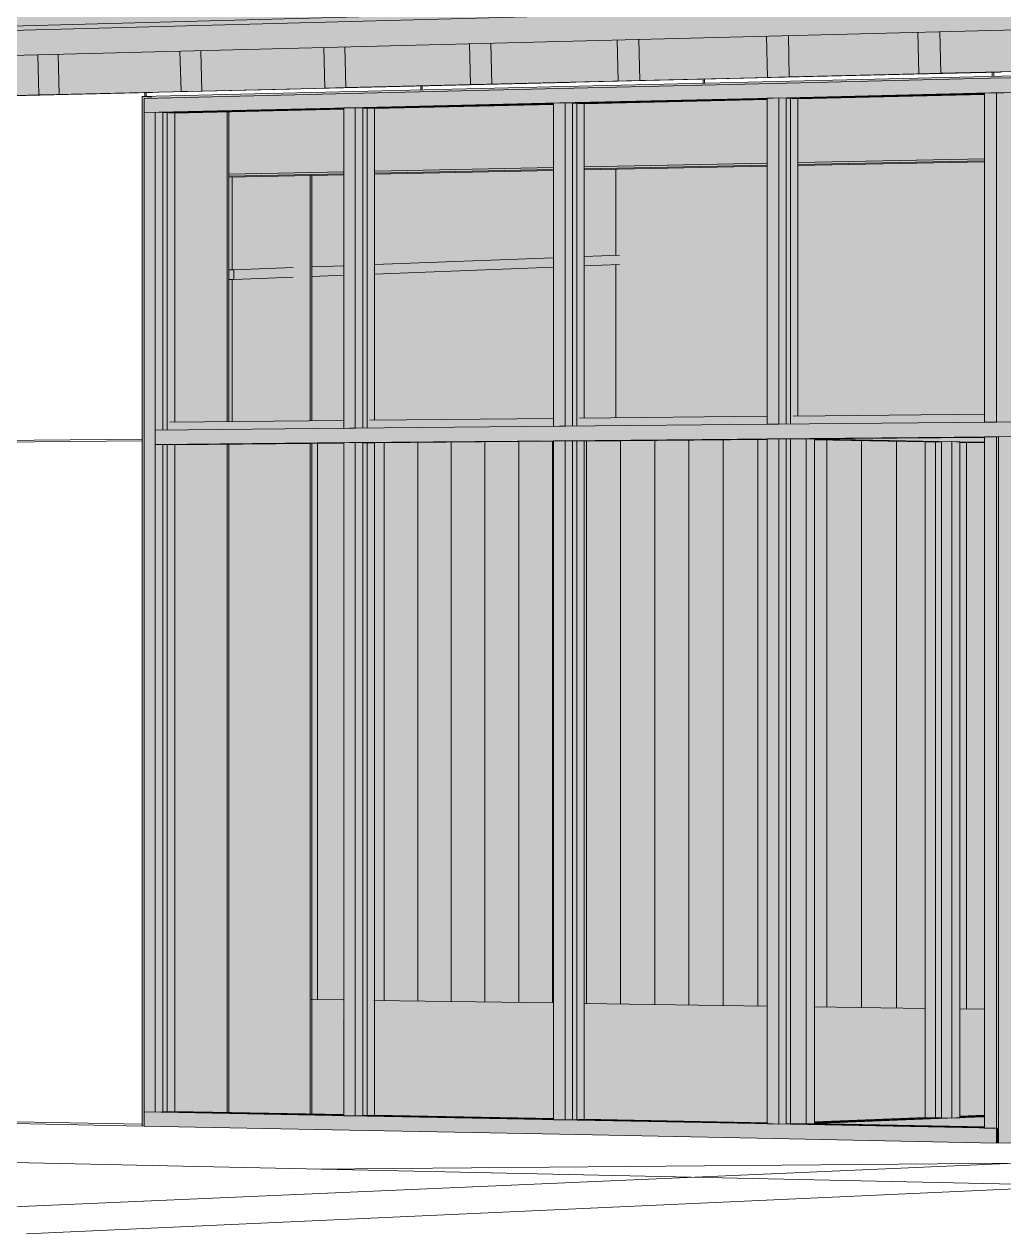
# Model space of a CAD drawing. Header units: inches. Extents: x 30681 to 92461, y -36095 to 66.
# Drawn here: x 92446.5164 to 92446.5858, y 65.9592 to 66.0449 of the extents above; entities that cross this region are included whole.
import ezdxf

# ---------------------------------------------------------------- set-up
doc = ezdxf.new("R2010")
doc.units = ezdxf.units.IN
doc.header["$MEASUREMENT"] = 0
for name, color, linetype, lineweight in [('A-CLNG', 13, 'Continuous', 13), ('A-DOOR', 31, 'Continuous', 13), ('A-FLOR-OTLN', 90, 'Continuous', 9), ('A-GLAZ-CURT', 52, 'Continuous', 9), ('A-GLAZ-CWMG', 51, 'Continuous', 9), ('A-ROOF', 132, 'Continuous', 13), ('A-ROOF-OTLN', 132, 'Continuous', 9), ('A-WALL-PATT', 111, 'Continuous', 13), ('Conc', 7, 'Continuous', 9), ('I-WALL', 2, 'Continuous', 13), ('L-SITE-WALL', 31, 'Continuous', 13), ('PAINT', 190, 'Continuous', 9), ('S-BEAM', 12, 'Continuous', 9), ('S-COLS', 52, 'Continuous', 9)]:
    doc.layers.add(name, color=color, linetype=linetype, lineweight=lineweight)

# ---------------------------------------------------------------- blocks, each defined once
blk = doc.blocks.new('FP_43-Looking North East Copy 1')
at = {"layer": 'A-WALL-PATT', "lineweight": 9}
for p, q in [((31213.795853, 66.041161), (31213.795853, 66.041457)), ((31213.79596, 66.041164), (31213.79596, 66.041459)), ((31213.755377, 66.040196), (31213.755377, 66.040485)), ((31213.75548, 66.040199), (31213.75548, 66.040487)), ((31213.775375, 66.040673), (31213.775375, 66.040965)), ((31213.77548, 66.040675), (31213.77548, 66.040968)), ((31213.735843, 66.039731), (31213.735843, 66.040016)), ((31213.735943, 66.039733), (31213.735943, 66.040018)), ((31213.735643, 66.015463), (31213.716854, 66.015289)), ((31213.735643, 66.015337), (31213.716854, 66.015164)), ((31213.716854, 65.96731), (31213.735643, 65.966937))]:
    blk.add_line(p, q, dxfattribs=at)
blk = doc.blocks.new('FP_62-Looking North East Copy 1')
at = {"layer": 'A-WALL-PATT', "lineweight": 9}
for p, q in [((31213.748069, 65.975767), (31213.748069, 66.015183)), ((31213.752791, 65.975699), (31213.752791, 66.015226)), ((31213.755162, 65.975664), (31213.755162, 66.015247)), ((31213.757539, 65.97563), (31213.757539, 66.015268)), ((31213.759924, 65.975596), (31213.759924, 66.01529)), ((31213.762315, 65.975561), (31213.762315, 66.015312)), ((31213.764713, 65.975526), (31213.764713, 66.015333)), ((31213.767117, 65.975492), (31213.767117, 66.015355)), ((31213.769529, 65.975457), (31213.769529, 66.015377)), ((31213.771947, 65.975422), (31213.771947, 66.015399)), ((31213.774373, 65.975387), (31213.774373, 66.015421)), ((31213.776805, 65.975352), (31213.776805, 66.015443)), ((31213.779244, 65.975317), (31213.779244, 66.015465)), ((31213.784143, 65.975246), (31213.784143, 66.015423)), ((31213.786604, 65.97521), (31213.786604, 66.015378)), ((31213.789071, 65.975175), (31213.789071, 66.015332)), ((31213.794027, 65.975103), (31213.794027, 66.015241))]:
    blk.add_line(p, q, dxfattribs=at)

msp = doc.modelspace()

# ---------------------------------------------------------------- hatches: boundary and pattern name
at = {"layer": 'A-CLNG'}
h = msp.add_hatch(color=256, dxfattribs=at)
h.paths.add_polyline_path([(92446.054239, 66.028148), (92446.105853, 66.02936), (92446.105853, 66.029643), (92446.264806, 66.033392), (92446.264806, 66.033099), (92446.265776, 66.033105), (92446.43369, 66.037071), (92446.43369, 66.037433), (92446.446127, 66.037726), (92446.446127, 66.038125), (92446.401172, 66.037047), (92446.401172, 66.037042), (92446.054239, 66.028713), (92446.054239, 66.028231)], flags=0)
h.paths.add_polyline_path([(92446.054239, 66.031427), (92446.063481, 66.03165), (92446.06348, 66.031671), (92446.238545, 66.036266), (92446.24325, 66.036363), (92446.243249, 66.036396), (92446.24519, 66.036442), (92446.25017, 66.036545), (92446.250169, 66.036578), (92446.251899, 66.036619), (92446.25716, 66.036756), (92446.257159, 66.036761), (92446.258673, 66.036798), (92446.264221, 66.036913), (92446.26422, 66.036947), (92446.265514, 66.036979), (92446.271353, 66.0371), (92446.271352, 66.037134), (92446.272497, 66.037164), (92446.278558, 66.037289), (92446.278557, 66.037324), (92446.279712, 66.037353), (92446.285837, 66.037479), (92446.285836, 66.037515), (92446.287002, 66.037545), (92446.293191, 66.037672), (92446.29319, 66.037708), (92446.295185, 66.037755), (92446.300621, 66.037867), (92446.30062, 66.037903), (92446.30394, 66.037978), (92446.308129, 66.038063), (92446.308127, 66.038101), (92446.312695, 66.0382), (92446.315714, 66.038262), (92446.315713, 66.0383), (92446.321449, 66.038423), (92446.32338, 66.038463), (92446.323379, 66.038502), (92446.324601, 66.038533), (92446.331127, 66.038666), (92446.331126, 66.038705), (92446.332359, 66.038737), (92446.338956, 66.038871), (92446.338955, 66.038911), (92446.3402, 66.038943), (92446.346869, 66.039078), (92446.346868, 66.039119), (92446.353137, 66.039252), (92446.354867, 66.039287), (92446.354866, 66.039329), (92446.360934, 66.039458), (92446.362951, 66.039499), (92446.36295, 66.039541), (92446.368813, 66.039667), (92446.371123, 66.039713), (92446.371122, 66.039756), (92446.376775, 66.039877), (92446.379385, 66.039929), (92446.379383, 66.039973), (92446.384821, 66.04009), (92446.387737, 66.040148), (92446.387735, 66.040193), (92446.392953, 66.040305), (92446.396181, 66.040369), (92446.39618, 66.040415), (92446.401172, 66.040522), (92446.404719, 66.040592), (92446.404718, 66.040639), (92446.409479, 66.040742), (92446.413352, 66.040833), (92446.413351, 66.040866), (92446.417877, 66.040964), (92446.422083, 66.041047), (92446.422081, 66.041095), (92446.426465, 66.04119), (92446.430912, 66.041278), (92446.43091, 66.041327), (92446.435213, 66.041421), (92446.439841, 66.041512), (92446.439839, 66.041562), (92446.443961, 66.041652), (92446.446127, 66.041694), (92446.446127, 66.041996), (92446.054239, 66.031631)], flags=0)
h.paths.add_polyline_path([(92446.525482, 66.039614), (92446.628962, 66.042073), (92446.628962, 66.042154), (92446.627558, 66.042126), (92446.525482, 66.039695), (92446.525482, 66.039649)], flags=0)
at = {"layer": 'A-DOOR'}
h = msp.add_hatch(color=256, dxfattribs=at)
h.paths.add_polyline_path([(92446.600708, 65.965311), (92446.600708, 66.015768), (92446.585476, 66.015609), (92446.585562, 66.015505), (92446.585459, 66.015505), (92446.585459, 65.968897), (92446.585576, 65.968897), (92446.585473, 65.965617), (92446.598961, 65.965346)], flags=0)
h.paths.add_polyline_path([(92446.598961, 65.967446), (92446.587179, 65.967666), (92446.587179, 66.013559), (92446.598961, 66.013648), (92446.598961, 65.967452)], flags=0)
at = {"layer": 'A-GLAZ-CURT', "transparency": 33554458}
for points in [[(92446.555292, 66.016385), (92446.555854, 66.01639), (92446.555885, 66.016942), (92446.55591, 66.016953), (92446.556116, 66.016955), (92446.556116, 66.039224), (92446.569059, 66.03955), (92446.569059, 66.03958), (92446.555292, 66.039241), (92446.555292, 66.016508)], [(92446.555854, 66.01639), (92446.569059, 66.016526), (92446.569059, 66.039524), (92446.556116, 66.039216), (92446.556111, 66.016959), (92446.555882, 66.016941), (92446.555854, 66.016842), (92446.555854, 66.016508)], [(92446.570423, 66.016531), (92446.57098, 66.016536), (92446.57101, 66.017093), (92446.571036, 66.017104), (92446.57124, 66.017106), (92446.57124, 66.039574), (92446.584452, 66.039895), (92446.584452, 66.039937), (92446.570423, 66.039583), (92446.570423, 66.016657)], [(92446.57098, 66.016536), (92446.584452, 66.016675), (92446.584453, 66.03988), (92446.57124, 66.039551), (92446.571239, 66.017111), (92446.571008, 66.017092), (92446.57098, 66.017009), (92446.57098, 66.016657)], [(92446.585827, 66.01668), (92446.586379, 66.016685), (92446.586379, 66.017161), (92446.586342, 66.017163), (92446.586342, 66.026427), (92446.586342, 66.026429), (92446.586342, 66.02652), (92446.586342, 66.026526), (92446.586342, 66.035512), (92446.586342, 66.035523), (92446.586342, 66.039939), (92446.600125, 66.040287), (92446.600125, 66.040299), (92446.585827, 66.039968), (92446.585827, 66.016684)], [(92446.526268, 66.016105), (92446.526839, 66.01611), (92446.526868, 66.016651), (92446.526896, 66.016663), (92446.527106, 66.016665), (92446.527106, 66.038554), (92446.539082, 66.038857), (92446.539082, 66.038887), (92446.526268, 66.03859), (92446.526268, 66.016115)], [(92446.540426, 66.016241), (92446.540993, 66.016247), (92446.541024, 66.016794), (92446.541049, 66.016805), (92446.541257, 66.016807), (92446.541257, 66.038881), (92446.553938, 66.039197), (92446.553938, 66.039231), (92446.540426, 66.038891), (92446.540426, 66.016362)], [(92446.540993, 66.016247), (92446.553938, 66.01638), (92446.553937, 66.039175), (92446.541256, 66.038872), (92446.541253, 66.016809), (92446.541021, 66.016792), (92446.540993, 66.016711), (92446.540993, 66.016363)], [(92446.539082, 65.967573), (92446.539081, 65.96762), (92446.527106, 65.967851), (92446.527106, 66.01507), (92446.526268, 66.01507), (92446.526268, 65.96782), (92446.536831, 65.967617)], [(92446.528369, 65.967826), (92446.528369, 66.015082), (92446.527105, 66.01507), (92446.527105, 65.967851)], [(92446.536828, 65.967661), (92446.536828, 66.015159), (92446.528369, 66.01507), (92446.528369, 65.967826), (92446.536699, 65.967664)], [(92446.539031, 65.975741), (92446.539031, 66.015199), (92446.536778, 66.015179), (92446.536778, 65.975773)], [(92446.553938, 65.967287), (92446.553938, 65.967334), (92446.541257, 65.967578), (92446.541257, 66.015198), (92446.540426, 66.015202), (92446.540426, 65.967547), (92446.541257, 65.967531)], [(92446.553908, 65.975526), (92446.553908, 66.015334), (92446.54121, 66.015215), (92446.54121, 65.975709), (92446.553238, 65.975535)], [(92446.569059, 65.966995), (92446.569059, 65.967043), (92446.556116, 65.967292), (92446.556116, 66.015332), (92446.555292, 66.015336), (92446.555292, 65.96726), (92446.55764, 65.967215)], [(92446.56905, 65.975307), (92446.56905, 66.015471), (92446.55609, 66.01535), (92446.55609, 65.975494), (92446.566369, 65.975346)], [(92446.580261, 65.975145), (92446.580261, 66.015295), (92446.572414, 66.01544), (92446.572414, 65.975259), (92446.579499, 65.975156)], [(92446.572417, 65.96704), (92446.581406, 65.967393), (92446.581406, 66.015285), (92446.580254, 66.015275), (92446.580254, 65.967414), (92446.572417, 65.967108)], [(92446.584466, 65.975085), (92446.584466, 66.015217), (92446.582729, 66.015249), (92446.582729, 65.97511), (92446.583875, 65.975093)], [(92446.539076, 65.967615), (92446.539031, 65.975741), (92446.536778, 65.975773), (92446.536825, 65.967658)], [(92446.553934, 65.967329), (92446.553908, 65.975526), (92446.54121, 65.975709), (92446.541252, 65.967573), (92446.543468, 65.96753)], [(92446.569058, 65.967037), (92446.56905, 65.975307), (92446.55609, 65.975494), (92446.556113, 65.967287), (92446.558369, 65.967243)], [(92446.572417, 65.967103), (92446.580255, 65.967421), (92446.580261, 65.975145), (92446.572414, 65.975259), (92446.572417, 65.967385)], [(92446.58272, 65.967506), (92446.584455, 65.967574), (92446.584466, 65.975085), (92446.582729, 65.97511), (92446.58272, 65.967791)]]:
    msp.add_hatch(color=256, dxfattribs=at).paths.add_polyline_path(points, flags=0)
h = msp.add_hatch(color=256, dxfattribs=at)
h.paths.add_polyline_path([(92446.526839, 66.01611), (92446.539082, 66.016236), (92446.53908, 66.038832), (92446.53095, 66.038644), (92446.530949, 66.03402), (92446.531181, 66.034025), (92446.531181, 66.027453), (92446.530949, 66.027435), (92446.530949, 66.026766), (92446.531181, 66.026769), (92446.531181, 66.016707), (92446.526868, 66.016651), (92446.526839, 66.01657), (92446.526839, 66.016219)], flags=0)
h.paths.add_polyline_path([(92446.535253, 66.016748), (92446.535253, 66.026925), (92446.535502, 66.026934), (92446.535502, 66.027612), (92446.535253, 66.027639), (92446.535253, 66.027653), (92446.535253, 66.02768), (92446.535253, 66.034109), (92446.536828, 66.034142), (92446.536828, 66.016764), (92446.535784, 66.016752)], flags=0)
h = msp.add_hatch(color=256, dxfattribs=at)
h.paths.add_polyline_path([(92446.527105, 66.016666), (92446.528369, 66.016678), (92446.528369, 66.030216), (92446.528369, 66.030227), (92446.528369, 66.030254), (92446.528369, 66.03027), (92446.528369, 66.038584), (92446.527105, 66.038536), (92446.527105, 66.016843)], flags=0)
h.paths.add_polyline_path([(92446.530949, 66.016704), (92446.531181, 66.016707), (92446.531181, 66.02677), (92446.530949, 66.026766), (92446.530949, 66.016843)], flags=0)
h.paths.add_polyline_path([(92446.530949, 66.027449), (92446.531181, 66.027484), (92446.531181, 66.034025), (92446.530949, 66.034021), (92446.530949, 66.027452)], flags=0)
h = msp.add_hatch(color=256, dxfattribs=at)
h.paths.add_polyline_path([(92446.528369, 66.016678), (92446.53095, 66.016704), (92446.53095, 66.038644), (92446.528369, 66.038584), (92446.528369, 66.030255), (92446.528369, 66.030226), (92446.528369, 66.030218), (92446.528369, 66.030197), (92446.528369, 66.016843)], flags=0)
h.paths.add_polyline_path([(92446.535253, 66.016748), (92446.536828, 66.016764), (92446.536828, 66.034141), (92446.535253, 66.034109), (92446.535253, 66.027658), (92446.535253, 66.027634), (92446.535253, 66.027608), (92446.535502, 66.027612), (92446.535502, 66.026934), (92446.535253, 66.026925), (92446.535253, 66.016844)], flags=0)
h = msp.add_hatch(color=256, dxfattribs=at)
h.paths.add_polyline_path([(92446.584452, 65.966698), (92446.584454, 65.967512), (92446.582719, 65.967444), (92446.582719, 66.015261), (92446.584453, 66.015249), (92446.584452, 66.01561), (92446.570423, 66.015468), (92446.570423, 65.966969), (92446.582429, 65.966737)], flags=0)
h.paths.add_polyline_path([(92446.572418, 65.967041), (92446.572418, 66.01545), (92446.581406, 66.015285), (92446.581406, 65.967393), (92446.575122, 65.967146)], flags=0)
h = msp.add_hatch(color=256, dxfattribs=at)
h.paths.add_polyline_path([(92446.582719, 65.967444), (92446.584454, 65.967512), (92446.584454, 65.967579), (92446.582719, 65.967511)], flags=0)
h.paths.add_polyline_path([(92446.584454, 66.015198), (92446.584454, 66.015229), (92446.583864, 66.015208)], flags=0)
at = {"layer": 'A-GLAZ-CWMG'}
for points in [[(92446.584882, 66.039983), (92446.600562, 66.040377), (92446.600562, 66.041398), (92446.584882, 66.041025), (92446.584882, 66.04)], [(92446.554352, 66.039276), (92446.569481, 66.039627), (92446.569481, 66.040659), (92446.554352, 66.0403), (92446.554352, 66.039298)], [(92446.569481, 66.039627), (92446.584882, 66.04), (92446.584882, 66.041025), (92446.569481, 66.040659), (92446.569481, 66.039665)], [(92446.524934, 66.038595), (92446.539489, 66.038944), (92446.539489, 66.039947), (92446.524934, 66.039601), (92446.524934, 66.038671)], [(92446.539489, 66.038932), (92446.554352, 66.039298), (92446.554352, 66.0403), (92446.539489, 66.039947), (92446.539489, 66.038944)], [(92446.569059, 66.016518), (92446.569903, 66.016526), (92446.569903, 66.039636), (92446.569059, 66.039589), (92446.569059, 66.016841)], [(92446.569903, 66.016526), (92446.570423, 66.016531), (92446.570423, 66.039612), (92446.569903, 66.039613), (92446.569903, 66.016598)], [(92446.584452, 66.016666), (92446.585311, 66.016675), (92446.585311, 66.039993), (92446.584452, 66.039948), (92446.584452, 66.01684)], [(92446.585311, 66.016675), (92446.585827, 66.01668), (92446.585827, 66.039968), (92446.585311, 66.039967), (92446.585311, 66.016808)], [(92446.539082, 66.016228), (92446.539896, 66.016236), (92446.539896, 66.038941), (92446.539082, 66.038899), (92446.539082, 66.016692)], [(92446.539896, 66.016236), (92446.540426, 66.016241), (92446.540426, 66.038918), (92446.539896, 66.038931), (92446.539896, 66.016376)], [(92446.553938, 66.016372), (92446.554767, 66.01638), (92446.554767, 66.039286), (92446.553938, 66.039243), (92446.553938, 66.016839)], [(92446.554767, 66.01638), (92446.555292, 66.016385), (92446.555291, 66.039262), (92446.554767, 66.039276), (92446.554767, 66.016508)], [(92446.524934, 66.015589), (92446.525734, 66.015596), (92446.525734, 66.038614), (92446.524934, 66.038595), (92446.524934, 66.015596)], [(92446.525734, 66.016099), (92446.526268, 66.016115), (92446.526268, 66.03859), (92446.525734, 66.038595), (92446.525734, 66.01614)], [(92446.554352, 66.015352), (92446.569481, 66.01552), (92446.569481, 66.016522), (92446.554352, 66.016361), (92446.554352, 66.015356)], [(92446.569481, 66.015489), (92446.584882, 66.01566), (92446.584882, 66.016671), (92446.569481, 66.016507), (92446.569481, 66.015493)], [(92446.584882, 66.015629), (92446.600562, 66.015802), (92446.600562, 66.016822), (92446.584882, 66.016655), (92446.584882, 66.015633)], [(92446.525734, 65.967801), (92446.525734, 66.015596), (92446.524934, 66.015589), (92446.524934, 65.967817)], [(92446.525734, 66.015093), (92446.539489, 66.015248), (92446.539489, 66.016232), (92446.525734, 66.016099), (92446.525734, 66.015112)], [(92446.539489, 66.015218), (92446.554352, 66.015383), (92446.554352, 66.016376), (92446.539489, 66.016217), (92446.539489, 66.015221)], [(92446.585311, 65.966651), (92446.585311, 66.015633), (92446.584452, 66.0156), (92446.584452, 65.966667), (92446.584968, 65.966657)], [(92446.585311, 65.966651), (92446.585496, 65.966658), (92446.585576, 65.968897), (92446.585459, 65.968897), (92446.585459, 66.015505), (92446.585562, 66.015505), (92446.585459, 66.01563), (92446.585311, 66.015608), (92446.585311, 65.966831)], [(92446.525734, 65.967801), (92446.526268, 65.96782), (92446.526268, 66.015084), (92446.525734, 66.015069), (92446.525734, 65.967817)], [(92446.539896, 65.967528), (92446.539896, 66.015221), (92446.539082, 66.01519), (92446.539082, 65.967543), (92446.539612, 65.967533)], [(92446.540108, 65.967535), (92446.540426, 65.967547), (92446.540426, 66.015212), (92446.539896, 66.015197), (92446.539896, 65.967536)], [(92446.554767, 65.96724), (92446.554767, 66.015356), (92446.553938, 66.015324), (92446.553938, 65.967256), (92446.554464, 65.967246)], [(92446.554767, 65.96724), (92446.555292, 65.96726), (92446.555292, 66.015347), (92446.554767, 66.015331), (92446.554767, 65.967248)], [(92446.569903, 65.966948), (92446.569903, 66.015493), (92446.569059, 66.015461), (92446.569059, 65.966964), (92446.56958, 65.966954)], [(92446.569903, 65.966948), (92446.570423, 65.966974), (92446.570423, 66.015483), (92446.569903, 66.015468), (92446.569903, 65.966956)], [(92446.539489, 65.966521), (92446.539489, 65.967535), (92446.524934, 65.967801), (92446.524934, 65.966811), (92446.531413, 65.966682)], [(92446.554352, 65.966225), (92446.554352, 65.967248), (92446.539489, 65.967528), (92446.539489, 65.966521), (92446.540156, 65.966508)], [(92446.569481, 65.965924), (92446.569481, 65.966956), (92446.554352, 65.96724), (92446.554352, 65.966225), (92446.55764, 65.966159)], [(92446.585311, 65.965608), (92446.585311, 65.966651), (92446.569481, 65.966948), (92446.569481, 65.965924), (92446.585004, 65.965615)], [(92446.585459, 65.965617), (92446.585496, 65.966658), (92446.585311, 65.966651), (92446.585311, 65.96562), (92446.585459, 65.965617)]]:
    msp.add_hatch(color=256, dxfattribs=at).paths.add_polyline_path(points, flags=0)
at = {"layer": 'A-ROOF'}
msp.add_hatch(color=256, dxfattribs=at).paths.add_polyline_path([(92446.496225, 66.044203), (92446.600767, 66.047009), (92446.600789, 66.04699), (92446.600849, 66.046969), (92446.600882, 66.046886), (92446.600921, 66.046671), (92446.603027, 66.046728), (92446.603027, 66.048314), (92446.496225, 66.045356), (92446.496225, 66.044372)], flags=0)
at = {"layer": 'A-ROOF-OTLN'}
h = msp.add_hatch(color=256, dxfattribs=at)
h.paths.add_polyline_path([(92446.493884, 66.043822), (92446.600766, 66.046709), (92446.600724, 66.046788), (92446.600728, 66.046942), (92446.600766, 66.047008), (92446.600813, 66.047024), (92446.493824, 66.044123), (92446.493775, 66.044035), (92446.493786, 66.043899), (92446.493848, 66.043827), (92446.493879, 66.043822)], flags=0)
h.paths.add_polyline_path([(92446.493879, 66.043854), (92446.493959, 66.043857), (92446.493891, 66.043854)], flags=0)
msp.add_hatch(color=256, dxfattribs=at).paths.add_polyline_path([(92446.495088, 66.042108), (92446.601957, 66.044857), (92446.60168, 66.044938), (92446.601368, 66.045223), (92446.601146, 66.045591), (92446.601028, 66.045876), (92446.600907, 66.046532), (92446.600863, 66.046851), (92446.600718, 66.046823), (92446.600766, 66.046709), (92446.600737, 66.046698), (92446.493962, 66.043822), (92446.494012, 66.043409), (92446.494163, 66.042931), (92446.494324, 66.042625), (92446.494519, 66.042377), (92446.494794, 66.042183)], flags=0)
at = {"layer": 'L-SITE-WALL'}
msp.add_hatch(color=256, dxfattribs=at).paths.add_polyline_path([(92446.524796, 65.966811), (92446.524934, 65.966822), (92446.524934, 66.039601), (92446.525482, 66.039614), (92446.525482, 66.039695), (92446.524796, 66.039726), (92446.524796, 65.966825)], flags=0)
at = {"layer": 'S-BEAM'}
for points in [[(92446.560041, 66.040868), (92446.569091, 66.041089), (92446.568997, 66.044014), (92446.559971, 66.043778), (92446.560008, 66.042248)], [(92446.569092, 66.041085), (92446.570637, 66.041122), (92446.570543, 66.04405), (92446.569022, 66.044011), (92446.56907, 66.041993)], [(92446.570637, 66.041122), (92446.579802, 66.041346), (92446.579708, 66.044289), (92446.570567, 66.04405), (92446.570592, 66.04301)], [(92446.579802, 66.041342), (92446.581366, 66.04138), (92446.581273, 66.044326), (92446.579732, 66.044286), (92446.57978, 66.042243)], [(92446.581366, 66.04138), (92446.590647, 66.041607), (92446.590555, 66.044569), (92446.581297, 66.044326), (92446.581323, 66.043198)], [(92446.527554, 66.040088), (92446.529025, 66.040123), (92446.528929, 66.042979), (92446.527482, 66.042942), (92446.527541, 66.040605)], [(92446.529025, 66.040123), (92446.537745, 66.040336), (92446.537649, 66.043207), (92446.528953, 66.04298), (92446.529016, 66.040477)], [(92446.537748, 66.040332), (92446.539237, 66.040368), (92446.539142, 66.043242), (92446.537676, 66.043204), (92446.53774, 66.040647)], [(92446.539237, 66.040368), (92446.548065, 66.040584), (92446.54797, 66.043473), (92446.539166, 66.043242), (92446.539228, 66.040754)], [(92446.548068, 66.04058), (92446.549575, 66.040616), (92446.54948, 66.043508), (92446.547996, 66.04347), (92446.548062, 66.040806)], [(92446.549575, 66.040616), (92446.558513, 66.040835), (92446.558419, 66.043741), (92446.549504, 66.043498), (92446.549571, 66.040806)], [(92446.558515, 66.040831), (92446.560041, 66.040868), (92446.559947, 66.043777), (92446.558444, 66.043738), (92446.558483, 66.042139)], [(92446.508968, 66.039641), (92446.517478, 66.039849), (92446.517381, 66.042685), (92446.508895, 66.042464), (92446.508953, 66.040239)], [(92446.517482, 66.039846), (92446.518935, 66.03991), (92446.518839, 66.04272), (92446.51741, 66.042674), (92446.517479, 66.039958)], [(92446.518936, 66.039881), (92446.52755, 66.040091), (92446.527454, 66.042945), (92446.518864, 66.04272), (92446.518935, 66.03991)]]:
    msp.add_hatch(color=256, dxfattribs=at).paths.add_polyline_path(points, flags=0)

# ---------------------------------------------------------------- linework, layer by layer
at = {"layer": 'A-DOOR'}
for p, q in [((92446.585459, 65.965615), (92446.585459, 66.01563)), ((92446.600708, 65.965311), (92446.585459, 65.965615))]:
    msp.add_line(p, q, dxfattribs=at)
at = {"layer": 'A-FLOR-OTLN'}
for q in [(92446.537121, 65.963767), (92446.563943, 65.963188)]:
    msp.add_line((92446.586634, 65.964171), q, dxfattribs=at)
at = {"layer": 'A-GLAZ-CURT'}
for p, q in [((92446.569059, 66.03958), (92446.555292, 66.039262)), ((92446.555592, 66.039248), (92446.569059, 66.03956)), ((92446.584452, 66.039937), (92446.570423, 66.039612)), ((92446.570423, 66.039612), (92446.570423, 66.016531)), ((92446.570721, 66.039598), (92446.570423, 66.039612)), ((92446.570721, 66.039598), (92446.584452, 66.039916)), ((92446.570721, 66.016534), (92446.570721, 66.039598)), ((92446.539082, 66.038887), (92446.526268, 66.03859)), ((92446.526573, 66.038577), (92446.539082, 66.038866)), ((92446.553938, 66.039231), (92446.540426, 66.038918)), ((92446.540426, 66.038918), (92446.540426, 66.016241)), ((92446.540728, 66.038904), (92446.540426, 66.038918)), ((92446.540728, 66.038904), (92446.553938, 66.03921)), ((92446.540728, 66.016244), (92446.540728, 66.038904)), ((92446.555292, 66.039262), (92446.555292, 66.016385)), ((92446.555592, 66.039248), (92446.555292, 66.039262)), ((92446.555592, 66.016388), (92446.555592, 66.039248)), ((92446.526268, 66.03859), (92446.526268, 66.016105)), ((92446.526573, 66.038577), (92446.526268, 66.03859)), ((92446.526573, 66.016108), (92446.526573, 66.038577)), ((92446.584452, 66.01561), (92446.570423, 66.015483)), ((92446.570721, 66.015478), (92446.584452, 66.015602)), ((92446.539082, 66.0152), (92446.526268, 66.015084)), ((92446.526268, 66.015084), (92446.526268, 65.96782)), ((92446.526573, 66.015079), (92446.526268, 66.015084)), ((92446.526573, 66.015079), (92446.539082, 66.015192)), ((92446.526573, 65.967831), (92446.526573, 66.015079)), ((92446.553938, 66.015334), (92446.540426, 66.015212)), ((92446.540426, 66.015212), (92446.540426, 65.967547)), ((92446.540728, 66.015207), (92446.540426, 66.015212)), ((92446.540728, 66.015207), (92446.553938, 66.015326)), ((92446.540728, 65.967559), (92446.540728, 66.015207)), ((92446.569059, 66.015471), (92446.555292, 66.015347)), ((92446.555292, 66.015347), (92446.555292, 65.96726)), ((92446.555592, 66.015341), (92446.555292, 66.015347)), ((92446.555592, 66.015341), (92446.569059, 66.015463)), ((92446.555592, 65.967272), (92446.555592, 66.015341)), ((92446.570423, 66.015483), (92446.570423, 65.966969)), ((92446.570721, 66.015478), (92446.570423, 66.015483)), ((92446.570721, 65.96698), (92446.570721, 66.015478)), ((92446.581406, 66.015285), (92446.572417, 66.01545)), ((92446.572417, 66.015438), (92446.580987, 66.015281)), ((92446.580987, 66.015281), (92446.581406, 66.015285)), ((92446.580987, 66.015281), (92446.580987, 65.9674)), ((92446.581406, 65.967393), (92446.581406, 66.015285)), ((92446.584454, 66.015229), (92446.582719, 66.015261)), ((92446.582719, 66.015249), (92446.584454, 66.015217)), ((92446.526268, 65.96782), (92446.526573, 65.967831)), ((92446.526268, 65.96782), (92446.539082, 65.967573)), ((92446.539082, 65.96759), (92446.526573, 65.967831)), ((92446.540426, 65.967547), (92446.540728, 65.967559)), ((92446.553938, 65.967304), (92446.540728, 65.967559)), ((92446.540426, 65.967547), (92446.553938, 65.967287)), ((92446.555292, 65.96726), (92446.555592, 65.967272)), ((92446.555292, 65.96726), (92446.569059, 65.966995)), ((92446.569059, 65.967012), (92446.555592, 65.967272)), ((92446.570423, 65.966969), (92446.570721, 65.96698)), ((92446.570423, 65.966969), (92446.584452, 65.966698)), ((92446.584452, 65.966715), (92446.570721, 65.96698)), ((92446.580987, 65.9674), (92446.572417, 65.967065)), ((92446.572417, 65.96704), (92446.581406, 65.967393)), ((92446.580987, 65.9674), (92446.581406, 65.967393)), ((92446.584454, 65.967536), (92446.582719, 65.967468)), ((92446.582719, 65.967444), (92446.584454, 65.967512))]:
    msp.add_line(p, q, dxfattribs=at)
at = {"layer": 'A-GLAZ-CWMG'}
for p, q in [((92446.600562, 66.041398), (92446.584882, 66.041025)), ((92446.569481, 66.040659), (92446.554352, 66.0403)), ((92446.584882, 66.041025), (92446.569481, 66.040659)), ((92446.539489, 66.039947), (92446.524934, 66.039601)), ((92446.524934, 66.038595), (92446.524934, 66.039601)), ((92446.554352, 66.0403), (92446.539489, 66.039947)), ((92446.554352, 66.039276), (92446.569481, 66.039627)), ((92446.556116, 66.039224), (92446.569059, 66.039523)), ((92446.569059, 66.039617), (92446.569903, 66.039636)), ((92446.569059, 66.039617), (92446.569059, 66.016518)), ((92446.569481, 66.039627), (92446.584882, 66.039983)), ((92446.569903, 66.039636), (92446.570423, 66.039612)), ((92446.569903, 66.016526), (92446.569903, 66.039636)), ((92446.570423, 66.039612), (92446.57124, 66.039574)), ((92446.57124, 66.039574), (92446.584452, 66.039879)), ((92446.57124, 66.039574), (92446.57124, 66.017106)), ((92446.584452, 66.039973), (92446.585311, 66.039993)), ((92446.584452, 66.039973), (92446.584452, 66.016666)), ((92446.584882, 66.039983), (92446.600562, 66.040346)), ((92446.585311, 66.039993), (92446.585827, 66.039968)), ((92446.585311, 66.016675), (92446.585311, 66.039993)), ((92446.524934, 66.038595), (92446.539489, 66.038932)), ((92446.527106, 66.038554), (92446.539081, 66.038831)), ((92446.539082, 66.038923), (92446.539896, 66.038941)), ((92446.539082, 66.038923), (92446.539082, 66.016228)), ((92446.539489, 66.038932), (92446.554352, 66.039276)), ((92446.539896, 66.038941), (92446.540426, 66.038918)), ((92446.539896, 66.016236), (92446.539896, 66.038941)), ((92446.540426, 66.038918), (92446.541257, 66.038881)), ((92446.541257, 66.038881), (92446.553938, 66.039174)), ((92446.541257, 66.038881), (92446.541257, 66.016807)), ((92446.553938, 66.039267), (92446.554767, 66.039286)), ((92446.553938, 66.039267), (92446.553938, 66.016372)), ((92446.554767, 66.039286), (92446.555292, 66.039262)), ((92446.554767, 66.01638), (92446.554767, 66.039286)), ((92446.555292, 66.039262), (92446.556116, 66.039224)), ((92446.556116, 66.039224), (92446.556116, 66.016955)), ((92446.524934, 66.038595), (92446.525734, 66.038614)), ((92446.524934, 66.038595), (92446.524934, 66.015589)), ((92446.525734, 66.038614), (92446.526268, 66.03859)), ((92446.525734, 66.015596), (92446.525734, 66.038614)), ((92446.526268, 66.03859), (92446.527106, 66.038554)), ((92446.527106, 66.016665), (92446.527106, 66.038554)), ((92446.569481, 66.016522), (92446.554352, 66.016376)), ((92446.569903, 66.016526), (92446.569059, 66.016518)), ((92446.584882, 66.016671), (92446.569481, 66.016522)), ((92446.585311, 66.016675), (92446.584452, 66.016666)), ((92446.600562, 66.016822), (92446.584882, 66.016671)), ((92446.524934, 66.015589), (92446.524934, 65.967817)), ((92446.539489, 66.016232), (92446.525734, 66.016099)), ((92446.525734, 66.015093), (92446.525734, 66.016099)), ((92446.525734, 65.967801), (92446.525734, 66.015596)), ((92446.539896, 66.016236), (92446.539082, 66.016228)), ((92446.554352, 66.016376), (92446.539489, 66.016232)), ((92446.554767, 66.01638), (92446.553938, 66.016372)), ((92446.569481, 66.015489), (92446.584882, 66.015629)), ((92446.572084, 66.015476), (92446.584452, 66.015588)), ((92446.584452, 66.015625), (92446.585311, 66.015633)), ((92446.584452, 66.015625), (92446.584452, 65.966667)), ((92446.584882, 66.015629), (92446.600562, 66.015771)), ((92446.585311, 66.015633), (92446.585459, 66.01563)), ((92446.585311, 65.966651), (92446.585311, 66.015633)), ((92446.525734, 66.015093), (92446.539489, 66.015218)), ((92446.526268, 66.015084), (92446.525734, 66.015093)), ((92446.527106, 66.01507), (92446.526268, 66.015084)), ((92446.527106, 66.01507), (92446.539081, 66.015178)), ((92446.527106, 65.967851), (92446.527106, 66.015092)), ((92446.539082, 66.015214), (92446.539896, 66.015221)), ((92446.539082, 66.015214), (92446.539082, 65.967543)), ((92446.539489, 66.015218), (92446.554352, 66.015352)), ((92446.539896, 66.015221), (92446.540426, 66.015212)), ((92446.539896, 65.967528), (92446.539896, 66.015221)), ((92446.540426, 66.015212), (92446.541257, 66.015198)), ((92446.541257, 66.015198), (92446.553938, 66.015312)), ((92446.541257, 66.015198), (92446.541257, 65.967578)), ((92446.553938, 66.015349), (92446.554767, 66.015356)), ((92446.553938, 66.015349), (92446.553938, 65.967256)), ((92446.554352, 66.015352), (92446.569481, 66.015489)), ((92446.554767, 66.015356), (92446.555292, 66.015347)), ((92446.554767, 65.96724), (92446.554767, 66.015356)), ((92446.555292, 66.015347), (92446.556116, 66.015332)), ((92446.556116, 66.015332), (92446.569059, 66.015449)), ((92446.556116, 66.015332), (92446.556116, 65.967292)), ((92446.569059, 66.015485), (92446.569903, 66.015493)), ((92446.569059, 66.015485), (92446.569059, 65.966964)), ((92446.569903, 66.015493), (92446.570423, 66.015483)), ((92446.569903, 65.966948), (92446.569903, 66.015493)), ((92446.570423, 66.015483), (92446.57098, 66.015473)), ((92446.57098, 66.015473), (92446.571824, 66.015481)), ((92446.57098, 66.015473), (92446.571824, 66.015481)), ((92446.571824, 66.015481), (92446.582429, 66.015286)), ((92446.571824, 66.015481), (92446.572418, 66.01547)), ((92446.571824, 66.015481), (92446.571824, 65.966974)), ((92446.572417, 66.015418), (92446.580254, 66.015275)), ((92446.572418, 65.966997), (92446.572418, 66.01547)), ((92446.580254, 66.015275), (92446.581406, 66.015285)), ((92446.580254, 66.015275), (92446.580254, 65.967414)), ((92446.581406, 66.015285), (92446.58214, 66.015291)), ((92446.58214, 66.015291), (92446.582719, 66.015281)), ((92446.58214, 66.015291), (92446.58214, 65.967379)), ((92446.582429, 66.015286), (92446.584453, 66.015249)), ((92446.582719, 65.967401), (92446.582719, 66.015281)), ((92446.582719, 66.015229), (92446.584454, 66.015198)), ((92446.524934, 65.966811), (92446.524934, 65.967817)), ((92446.539489, 65.967535), (92446.524934, 65.967817)), ((92446.525734, 65.967801), (92446.524934, 65.967817)), ((92446.526268, 65.96782), (92446.525734, 65.967801)), ((92446.527106, 65.967851), (92446.526268, 65.96782)), ((92446.539081, 65.96762), (92446.527106, 65.967851)), ((92446.541257, 65.967578), (92446.540426, 65.967547)), ((92446.553938, 65.967334), (92446.541257, 65.967578)), ((92446.584454, 65.967579), (92446.582719, 65.967511)), ((92446.524934, 65.966811), (92446.539489, 65.966521)), ((92446.539896, 65.967528), (92446.539082, 65.967543)), ((92446.554352, 65.967248), (92446.539489, 65.967535)), ((92446.540426, 65.967547), (92446.539896, 65.967528)), ((92446.554767, 65.96724), (92446.553938, 65.967256)), ((92446.569481, 65.966956), (92446.554352, 65.967248)), ((92446.555292, 65.96726), (92446.554767, 65.96724)), ((92446.556116, 65.967292), (92446.555292, 65.96726)), ((92446.569059, 65.967043), (92446.556116, 65.967292)), ((92446.569903, 65.966948), (92446.569059, 65.966964)), ((92446.585311, 65.966651), (92446.569481, 65.966956)), ((92446.570423, 65.966969), (92446.569903, 65.966948)), ((92446.57098, 65.96699), (92446.570423, 65.966969)), ((92446.571824, 65.966974), (92446.57098, 65.96699)), ((92446.571824, 65.966974), (92446.57098, 65.96699)), ((92446.582429, 65.96739), (92446.571824, 65.966974)), ((92446.572418, 65.966997), (92446.571824, 65.966974)), ((92446.584452, 65.966746), (92446.572084, 65.966984)), ((92446.580254, 65.967414), (92446.572417, 65.967108)), ((92446.581406, 65.967393), (92446.580254, 65.967414)), ((92446.58214, 65.967379), (92446.581406, 65.967393)), ((92446.582719, 65.967401), (92446.58214, 65.967379)), ((92446.584453, 65.967469), (92446.582429, 65.96739)), ((92446.539489, 65.966521), (92446.554352, 65.966225)), ((92446.554352, 65.966225), (92446.569481, 65.965924)), ((92446.569481, 65.965924), (92446.585311, 65.965608)), ((92446.585311, 65.966651), (92446.584452, 65.966667)), ((92446.585459, 65.966657), (92446.585311, 65.966651)), ((92446.585459, 65.966657), (92446.585311, 65.966651)), ((92446.585311, 65.966651), (92446.585311, 65.965608)), ((92446.585311, 65.965608), (92446.585459, 65.965615))]:
    msp.add_line(p, q, dxfattribs=at)
at = {"layer": 'A-ROOF-OTLN'}
for p, q in [((92446.493865, 66.044139), (92446.600805, 66.047025)), ((92446.600814, 66.046686), (92446.493874, 66.043821)), ((92446.602005, 66.044856), (92446.49514, 66.042107))]:
    msp.add_line(p, q, dxfattribs=at)
at = {"layer": 'Conc'}
msp.add_line((92446.649808, 65.961335), (92446.01494, 65.975037), dxfattribs=at)
at = {"layer": 'I-WALL'}
for p, q in [((92446.558359, 66.028481), (92446.558359, 66.034586)), ((92446.531181, 66.034007), (92446.531181, 66.027453)), ((92446.558359, 66.016982), (92446.558359, 66.027821)), ((92446.531181, 66.02677), (92446.531181, 66.016707))]:
    msp.add_line(p, q, dxfattribs=at)
at = {"layer": 'L-SITE-WALL'}
for p, q in [((92446.524796, 66.039726), (92446.633978, 66.042328)), ((92446.524796, 65.966811), (92446.524796, 66.039726)), ((92446.524796, 66.039726), (92446.525482, 66.039695)), ((92446.536778, 65.975773), (92446.539031, 65.975741)), ((92446.54121, 65.975709), (92446.553908, 65.975526)), ((92446.55609, 65.975494), (92446.56905, 65.975307)), ((92446.572414, 65.975259), (92446.580261, 65.975145)), ((92446.582729, 65.97511), (92446.584466, 65.975085)), ((92446.446128, 65.968378), (92446.524796, 65.966811)), ((92446.524934, 65.966817), (92446.524796, 65.966811))]:
    msp.add_line(p, q, dxfattribs=at)
at = {"layer": 'PAINT'}
for p, q in [((92446.487731, 65.959888), (92446.563942, 65.963188)), ((92446.5166, 65.959177), (92446.591635, 65.962591))]:
    msp.add_line(p, q, dxfattribs=at)
at = {"layer": 'S-BEAM'}
for p, q in [((92446.569022, 66.044011), (92446.569092, 66.041085)), ((92446.570637, 66.041122), (92446.570567, 66.04405)), ((92446.579732, 66.044286), (92446.579802, 66.041342)), ((92446.581366, 66.04138), (92446.581297, 66.044326)), ((92446.529025, 66.040123), (92446.528953, 66.04298)), ((92446.537676, 66.043204), (92446.537748, 66.040332)), ((92446.539237, 66.040368), (92446.539166, 66.043242)), ((92446.547996, 66.04347), (92446.548068, 66.04058)), ((92446.549575, 66.040616), (92446.549504, 66.043508)), ((92446.558444, 66.043738), (92446.558515, 66.040831)), ((92446.560041, 66.040868), (92446.559971, 66.043778)), ((92446.51741, 66.042683), (92446.517482, 66.039846)), ((92446.518936, 66.039881), (92446.518864, 66.04272)), ((92446.527482, 66.042942), (92446.527554, 66.040088)), ((92446.585597, 66.04147), (92446.560041, 66.040868)), ((92446.596028, 66.041721), (92446.570637, 66.041122)), ((92446.579802, 66.041342), (92446.581366, 66.04138)), ((92446.606586, 66.041974), (92446.581366, 66.04138)), ((92446.545094, 66.040498), (92446.518936, 66.039881)), ((92446.55504, 66.040737), (92446.529025, 66.040123)), ((92446.565105, 66.040978), (92446.539237, 66.040368)), ((92446.548068, 66.04058), (92446.549575, 66.040616)), ((92446.57529, 66.041223), (92446.549575, 66.040616)), ((92446.558515, 66.040831), (92446.560041, 66.040868)), ((92446.569092, 66.041085), (92446.570637, 66.041122)), ((92446.525546, 66.040029), (92446.499119, 66.039405)), ((92446.535263, 66.040262), (92446.508968, 66.039641)), ((92446.517482, 66.039846), (92446.518936, 66.039881)), ((92446.527554, 66.040088), (92446.529025, 66.040123)), ((92446.537748, 66.040332), (92446.539237, 66.040368)), ((92446.57124, 66.035051), (92446.584453, 66.035322)), ((92446.53095, 66.034227), (92446.539081, 66.034393)), ((92446.541256, 66.034438), (92446.553937, 66.034697)), ((92446.541256, 66.034302), (92446.553937, 66.03456)), ((92446.541256, 66.03423), (92446.553937, 66.034488)), ((92446.556116, 66.034742), (92446.569059, 66.035007)), ((92446.556116, 66.034605), (92446.569059, 66.034868)), ((92446.556116, 66.034532), (92446.569059, 66.034796)), ((92446.57124, 66.034913), (92446.584453, 66.035182)), ((92446.57124, 66.03484), (92446.584453, 66.035109)), ((92446.530949, 66.03402), (92446.53908, 66.034186)), ((92446.53095, 66.034092), (92446.539081, 66.034257)), ((92446.556111, 66.028395), (92446.558605, 66.02849)), ((92446.531288, 66.027452), (92446.535502, 66.027612)), ((92446.536828, 66.027662), (92446.539078, 66.027748)), ((92446.541253, 66.027831), (92446.553933, 66.028313)), ((92446.541253, 66.027157), (92446.553933, 66.027649)), ((92446.556111, 66.027734), (92446.558605, 66.02783)), ((92446.531288, 66.027452), (92446.530949, 66.027446)), ((92446.530949, 66.026766), (92446.531305, 66.026771)), ((92446.531305, 66.026771), (92446.531288, 66.027452)), ((92446.531305, 66.026771), (92446.535502, 66.026934)), ((92446.536828, 66.026986), (92446.539078, 66.027073)), ((92446.526764, 66.016662), (92446.539082, 66.016785)), ((92446.540918, 66.016803), (92446.553938, 66.016933)), ((92446.55578, 66.016952), (92446.569059, 66.017084)), ((92446.570907, 66.017103), (92446.584452, 66.017238))]:
    msp.add_line(p, q, dxfattribs=at)
at = {"layer": 'S-COLS'}
for p, q in [((92446.530819, 66.03864), (92446.530819, 66.016703)), ((92446.53095, 66.038644), (92446.53095, 66.016704)), ((92446.536699, 66.034139), (92446.536699, 66.016762)), ((92446.536828, 66.016764), (92446.536828, 66.034141)), ((92446.530819, 66.015104), (92446.530819, 65.967779)), ((92446.53095, 66.015105), (92446.53095, 65.967776)), ((92446.536699, 66.015158), (92446.536699, 65.967664)), ((92446.536828, 65.967661), (92446.536828, 66.015159))]:
    msp.add_line(p, q, dxfattribs=at)

# ---------------------------------------------------------------- block references
at = {"layer": 'L-SITE-WALL', "lineweight": 9}
for name in ['FP_43-Looking North East Copy 1', 'FP_62-Looking North East Copy 1']:
    msp.add_blockref(name, (61232.789153, 0), dxfattribs=at)

doc.saveas('drawing.dxf')
